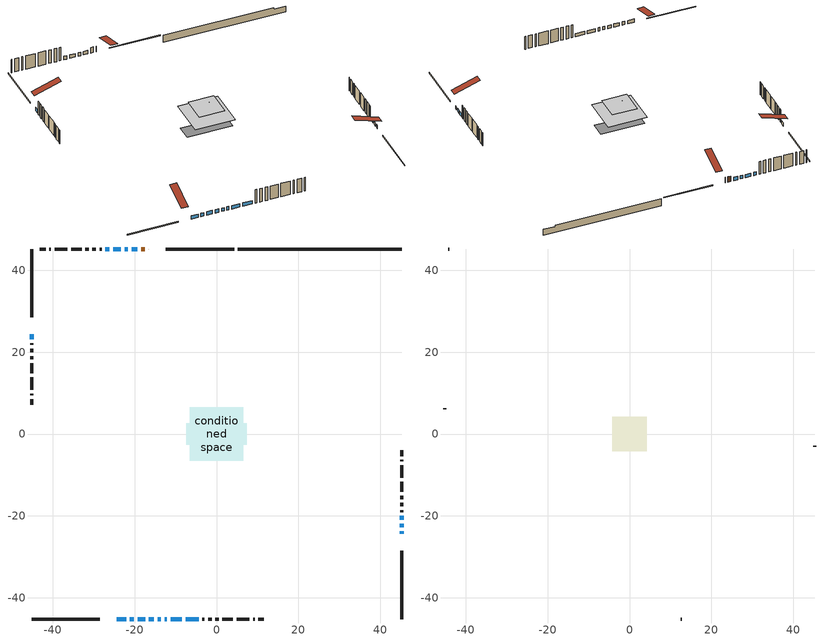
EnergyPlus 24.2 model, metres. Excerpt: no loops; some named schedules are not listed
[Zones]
conditioned space
 floor outside (Floor1 construction): -1.38,-1.38 -1.38,1.38 1.38,1.38 1.38,-1.38 z0.91
 floor adiabatic (AdiabaticFloorConstruction): -6.54,-6.54 -6.54,6.54 6.54,6.54 6.54,-6.54 z3.35
 floor foundation (Slab1 construction): -7.42,-2.57 -7.42,2.57 7.42,2.57 7.42,-2.57 z-1.78
 wall outside (RimJoist1 construction): 4.28,45.18 -12.36,45.18 / -45.18,-45.18 -28.54,-45.18 / -45.18,45.18 -45.18,28.54 / 45.18,-45.18 45.18,-28.54 z0.91:1.21
 wall outside (AdiabaticWallConstruction 1): -16.53,45.18 -16.54,45.18 / -17.47,45.18 -18.42,45.18 z0.91:2.94
 wall outside (AdiabaticWallConstruction): -19.35,45.18 -20.72,45.18 / -24.37,-45.18 -22.08,-45.18 / -21.16,-45.18 -20.2,-45.18 / -19.27,-45.18 -17.44,-45.18 / -21.65,45.18 -22.41,45.18 / -45.18,24.37 -45.18,23.15 / -16.52,-45.18 -15.29,-45.18 / 45.18,-24.37 45.18,-23.76 / -23.34,45.18 -25.25,45.18 / 45.18,-22.83 45.18,-21.88 / -26.18,45.18 -27.13,45.18 / -14.37,-45.18 -13.6,-45.18 / -12.68,-45.18 -12.1,-45.18 / -11.18,-45.18 -8.43,-45.18 / 45.18,-20.95 45.18,-20 / -7.5,-45.18 -4.38,-45.18 z0.91:2.13
 wall outside (Wall1 construction): -28.06,45.18 -28.53,45.18 / -3.45,-45.18 -2.98,-45.18 / -45.18,22.22 -45.18,21.75 / 45.18,-19.07 45.18,-18.6 z0.91:5.79
 wall outside (Wall2 construction): -29.46,45.18 -30.31,45.18 / -2.05,-45.18 -1.2,-45.18 / -45.18,20.82 -45.18,19.97 / 45.18,-17.67 45.18,-16.81 z0.91:5.79
 wall outside (Wall3 construction): -31.24,45.18 -32.04,45.18 / -0.27,-45.18 0.53,-45.18 / -45.18,19.04 -45.18,18.24 / 45.18,-15.88 45.18,-15.09 z0.91:5.79
 wall outside (Wall4 construction): -32.97,45.18 -35.47,45.18 / 1.46,-45.18 3.96,-45.18 / -45.18,17.31 -45.18,14.8 / 45.18,-14.16 45.18,-11.65 z0.91:5.79
 wall outside (Wall5 construction): -36.4,45.18 -39.52,45.18 / 4.89,-45.18 8.01,-45.18 / -45.18,13.88 -45.18,10.76 / 45.18,-10.72 45.18,-7.6 z0.91:5.79
 wall outside (Wall6 construction): -40.45,45.18 -40.82,45.18 / 8.94,-45.18 9.31,-45.18 / -45.18,9.83 -45.18,9.46 / 45.18,-6.67 45.18,-6.31 z0.91:5.79
 wall outside (Wall7 construction): -41.75,45.18 -43.11,45.18 / 10.24,-45.18 11.6,-45.18 / -45.18,8.53 -45.18,7.17 / 45.18,-5.38 45.18,-4.02 z0.91:5.79
 wall foundation (FoundationWall1 construction): 5.21,45.18,-1.78 5.21,45.18,0.91 41.18,45.18,0.91 41.18,45.18,0.35 45.18,45.18,0.35 45.18,45.18,-1.78
 window (WindowConstruction 13): -19.35,45.18 -20.72,45.18 z0.91:2.13
 window (WindowConstruction 8): -24.37,-45.18 -22.08,-45.18 z0.91:2.13
 window (WindowConstruction 9): -21.15,-45.18 -20.2,-45.18 z0.91:2.13
 window (WindowConstruction 10): -19.27,-45.18 -17.44,-45.18 z0.91:2.13
 window (WindowConstruction 11): -21.65,45.18 -22.41,45.18 z0.91:2.13
 window (WindowConstruction 12): -45.18,24.37 -45.18,23.15 z0.91:2.13
 window (WindowConstruction 14): -16.51,-45.18 -15.3,-45.18 z0.91:2.13
 window (WindowConstruction 15): 45.18,-24.37 45.18,-23.76 z0.91:2.13
 window (WindowConstruction): -23.34,45.18 -25.25,45.18 z0.91:2.13
 window (WindowConstruction 1): 45.18,-22.83 45.18,-21.88 z0.91:2.13
 window (WindowConstruction 2): -26.18,45.18 -27.13,45.18 z0.91:2.13
 window (WindowConstruction 3): -14.37,-45.18 -13.6,-45.18 z0.91:2.13
 window (WindowConstruction 4): -12.68,-45.18 -12.1,-45.18 z0.91:2.13
 window (WindowConstruction 5): -11.17,-45.18 -8.43,-45.18 z0.91:2.13
 window (WindowConstruction 6): 45.18,-20.95 45.18,-20 z0.91:2.13
 window (WindowConstruction 7): -7.5,-45.18 -4.38,-45.18 z0.91:2.13
 door (Door): -16.53,45.18 -16.54,45.18 z0.91:2.94
 door (Door 1): -17.47,45.18 -18.42,45.18 z0.91:2.94
 ceiling adiabatic (AdiabaticFloorConstruction): 6.54,-6.54 6.54,6.54 -6.54,6.54 -6.54,-6.54 z3.35
attic - vented
 floor to conditioned space (Floor3 construction Reversed): -4.21,-4.21 -4.21,4.21 4.21,4.21 4.21,-4.21 z5.79
 floor to conditioned space (Floor4 construction Reversed): -1.6,-1.6 -1.6,1.6 1.6,1.6 1.6,-1.6 z5.79
 wall outside (Wall8 construction): -44.04,45.18 -44.25,45.18 / 12.53,-45.18 12.74,-45.18 / -45.18,6.24 -45.18,6.03 / 45.18,-3.09 45.18,-2.87 z0.91:5.79
 roof outside (Roof1 construction): -15.61,45.18,5.79 -15.61,36.4,8.71 -13.29,36.4,8.71 -13.29,45.18,5.79; -25.3,-45.18,5.79 -25.3,-36.4,8.71 -27.61,-36.4,8.71 -27.61,-45.18,5.79; -45.18,25.3,5.79 -36.4,25.3,8.71 -36.4,27.61,8.71 -45.18,27.61,5.79; 45.18,-25.3,5.79 36.4,-25.3,8.71 36.4,-27.61,8.71 45.18,-27.61,5.79
[Building]
Building 1: Terrain=Suburbs
[Site:Location]
Montreal Mirabel Intl AP_QC: Latitude {deg}=45.68; Longitude {deg}=-74.03; Time Zone {hr}=-5; Elevation {m}=82; Keep Site Location Information=Yes
[Site:GroundTemperature:Shallow]
0.642858, -1.75623, -1.94836, -0.80987, 3.76054, 8.30966, 12.2535, 14.7518, 14.9641, 12.9321, 9.08883, 4.67926
[Site:WaterMainsTemperature]
Calculation Method=Schedule; Temperature Schedule=mains temperature schedule
[Material] Roughness=Rough; Thermal Absorptance=0.9
Name | Thickness {m} | Conductivity {W/m-K} | Density {kg/m3} | Specific Heat {J/kg-K} | Solar Absorptance | Visible Absorptance
asphalt or fiberglass shingles | 0.00635 | 0.162714 | 1121.4 | 1465.45 | 0.84 | 0.84
ceiling loosefill ins | 0.254 | 0.0480833 | 16.02 | 1046.75 | 0.7 | 0.7
ceiling stud and cavity | 0.1397 | 0.159632 | 65.682 | 1177.47 | 0.7 | 0.7
ceiling stud and cavity 1 | 0.1397 | 0.289549 | 65.682 | 1177.47 | 0.7 | 0.7
concrete 4.0 in. | 0.1016 | 1.803125 | 2242.8 | 837.4 | 0.7 | 0.7
concrete 8.0 in. | 0.2032 | 1.803125 | 2242.8 | 837.4 | 0.7 | 0.7
door material | 0.04445 | 0.053851 | 512.64 | 1214.23 | 0.7 | 0.7
exterior vertical ins | 0.0507304 | 0.029427 | 32.04 | 1214.23 | 0.7 | 0.7
floor covering | 0.0127 | 9.015625 | 54.468 | 1339.84 | 0.6 | 0.6
floor covering 1 | 0.0127 | 0.0433444 | 54.468 | 1339.84 | 0.6 | 0.6
floor rigid ins; wall rigid ins 1 | 0.512978 | 0.029427 | 32.04 | 1214.23 | 0.7 | 0.7
floor stud and cavity | 0.0889 | 0.204817 | 50.32683 | 1063.81 | 0.7 | 0.7
floor stud and cavity 1 | 0.1397 | 1.75129 | 37.0049 | 1207.88 | 0.7 | 0.7
furniture material conditioned space 1 | 0.1524 | 0.115458 | 640.8 | 1214.23 | 0.6 | 0.6
gypsum board | 0.0127 | 0.160291 | 801 | 837.4 | 0.6 | 0.6
gypsum board 1 | 0.0127 | 0.160291 | 801 | 837.4 | 0.7 | 0.7
osb sheathing 0.5 in. | 0.0127 | 0.115458 | 512.64 | 1214.23 | 0.7 | 0.7
osb sheathing 0.75 in. | 0.01905 | 0.115458 | 512.64 | 1214.23 | 0.7 | 0.7
osb sheathing 2.0 in. | 0.0508 | 0.115458 | 512.64 | 1214.23 | 0.7 | 0.7
rim joist rigid ins; wall rigid ins | 0.051816 | 0.029427 | 32.04 | 1214.23 | 0.7 | 0.7
rim joist stud and cavity | 0.0508 | 0.048117 | 125.044 | 1163.47 | 0.6 | 0.6
wall stud and cavity | 0.1397 | 0.137981 | 139.0536 | 1170.24 | 0.7 | 0.7
wall stud and cavity 1 | 0.1397 | 0.12838 | 139.0536 | 1170.24 | 0.7 | 0.7
wall stud and cavity 2 | 0.1397 | 0.130922 | 139.0536 | 1170.24 | 0.7 | 0.7
wall stud and cavity 3 | 0.1397 | 0.165635 | 139.0536 | 1170.24 | 0.7 | 0.7
wall stud and cavity 4 | 0.1397 | 0.166679 | 139.0536 | 1170.24 | 0.7 | 0.7
wall stud and cavity 5 | 0.1397 | 0.229306 | 139.0536 | 1170.24 | 0.7 | 0.7
wall stud and cavity 6 | 0.1397 | 0.175919 | 139.0536 | 1170.24 | 0.7 | 0.7
wall stud and cavity 7 | 0.0889 | 6.1454 | 50.32683 | 1063.81 | 0.6 | 0.6
wall stud and cavity 8 | 0.0889 | 0.380278 | 52.3479 | 1209.89 | 0.7 | 0.7
wall stud and cavity 9 | 0.0889 | 0.391764 | 83.0341 | 1211.67 | 0.7 | 0.7
wood siding | 0.0254 | 0.102417 | 544.68 | 1172.36 | 0 | 0
wood siding 1 | 0.00254 | 0.102417 | 544.68 | 1172.36 | 0 | 0
wood siding 2; wood siding 3; wood siding 4 | 0.0254 | 0.102417 | 544.68 | 1172.36 | 0.7 | 0.7
[WindowMaterial:SimpleGlazingSystem]
Name | U-Factor {W/m2-K} | Solar Heat Gain Coefficient
WindowMaterial | 2.790737 | 0.63
WindowMaterial 1 | 2.78052 | 0.57
WindowMaterial 10 | 5.03752 | 0.63
WindowMaterial 2 | 2.77825 | 0.56
WindowMaterial 3 | 2.773703 | 0.53
WindowMaterial 4 | 2.79414 | 0.65
WindowMaterial 5 | 2.82821 | 0.59
WindowMaterial 6 | 2.79244 | 0.64
WindowMaterial 7 | 2.79017 | 0.63
WindowMaterial 8 | 2.78619 | 0.6
WindowMaterial 9 | 2.77995 | 0.67
[Construction]
AdiabaticFloorConstruction: floor stud and cavity 1, floor rigid ins, osb sheathing 0.75 in., floor covering 1
AdiabaticWallConstruction: wood siding 3, wall rigid ins 1, wall stud and cavity 8, gypsum board
AdiabaticWallConstruction 1: wood siding 4, wall rigid ins 1, wall stud and cavity 8, gypsum board
Door; Door 1: door material
Floor1 construction: floor stud and cavity, floor covering
Floor3 construction Reversed: gypsum board, ceiling stud and cavity, ceiling loosefill ins
Floor4 construction Reversed: gypsum board, ceiling stud and cavity 1, ceiling loosefill ins
FoundationWall1 construction: concrete 8.0 in., gypsum board 1
furniture construction conditioned space 1: furniture material conditioned space 1
PartitionWallConstruction: gypsum board, wall stud and cavity 9, gypsum board
RimJoist1 construction: wood siding 2, rim joist rigid ins, osb sheathing 2.0 in., rim joist stud and cavity
Roof1 construction: asphalt or fiberglass shingles
Slab1 construction: concrete 4.0 in.
Wall1 construction: wood siding, wall rigid ins, osb sheathing 0.5 in., wall stud and cavity, gypsum board
Wall2 construction: wood siding, wall rigid ins, osb sheathing 0.5 in., wall stud and cavity 1, gypsum board
Wall3 construction: wood siding, wall rigid ins, osb sheathing 0.5 in., wall stud and cavity 2, gypsum board
Wall4 construction: wood siding, wall rigid ins, osb sheathing 0.5 in., wall stud and cavity 3, gypsum board
Wall5 construction: wood siding, wall rigid ins, osb sheathing 0.5 in., wall stud and cavity 4, gypsum board
Wall6 construction: wood siding, wall rigid ins, osb sheathing 0.5 in., wall stud and cavity 5, gypsum board
Wall7 construction: wood siding, wall rigid ins, osb sheathing 0.5 in., wall stud and cavity 6, gypsum board
Wall8 construction: wood siding 1, wall stud and cavity 7
WindowConstruction: WindowMaterial
WindowConstruction 1; WindowConstruction 2; WindowConstruction 6; WindowConstruction 9: WindowMaterial 1
WindowConstruction 10: WindowMaterial 7
WindowConstruction 11; WindowConstruction 3: WindowMaterial 2
WindowConstruction 12: WindowMaterial 8
WindowConstruction 13: WindowMaterial 9
WindowConstruction 14; WindowConstruction 15: WindowMaterial 10
WindowConstruction 4: WindowMaterial 3
WindowConstruction 5: WindowMaterial 4
WindowConstruction 7: WindowMaterial 5
WindowConstruction 8: WindowMaterial 6
[Zone] Multiplier=1; Part of Total Floor Area=Yes
Name | Volume {m3}
attic - vented | 38.5712
conditioned space | 618.4
[Space]
Name | Zone | Volume {m3}
attic - vented 1 | attic - vented | 38.5712
conditioned space 1 | conditioned space | 618.4
[ZoneInfiltration:EffectiveLeakageArea]
infil attic - vented 1: Zone or Space=attic - vented 1; Schedule=Always On Discrete; Effective Air Leakage Area {cm2}=3748.15; Stack Coefficient=0.000542579; Wind Coefficient=1.57381e-05
[ZoneMixing]
whole house fan mix: Zone or Space=attic - vented; Schedule=Always On Continuous; Design Flow Rate Calculation Method=Flow/Zone; Design Flow Rate {m3/s}=0; Source Zone or Space=conditioned space
[SurfaceProperty:ExposedFoundationPerimeter]
Slab1: Exposed Perimeter Calculation Method=TotalExposedPerimeter; Total Exposed Perimeter {m}=39.975
[InternalMass] Zone or ZoneList=conditioned space; Space or SpaceList=conditioned space 1
Name | Construction | Surface Area {m2}
furniture mass conditioned space 1 | furniture construction conditioned space 1 | 102.016
partition wall mass | PartitionWallConstruction | 255.04
[Lights]
interior lighting: Zone or ZoneList or Space or SpaceList=conditioned space 1; Schedule=interior lighting schedule; Design Level Calculation Method=LightingLevel; Lighting Level {W}=343.2; Return Air Fraction=0; Fraction Radiant=0.6; Fraction Visible=0.2; Fraction Replaceable=1
[People]
occupants: Zone or ZoneList or Space or SpaceList=conditioned space 1; Number of People Schedule=occupants schedule; Number of People Calculation Method=People; Number of People=3; Fraction Radiant=0.314171; Sensible Heat Fraction=0.56303; Activity Level Schedule=occupants activity schedule; Carbon Dioxide Generation Rate {m3/s-W}=0; Enable ASHRAE 55 Comfort Warnings=No; Mean Radiant Temperature Calculation Type=EnclosureAveraged
[ElectricEquipment] Zone or ZoneList or Space or SpaceList=conditioned space 1; Design Level Calculation Method=EquipmentLevel
Name | Schedule | Design Level {W} | Fraction Latent | Fraction Radiant | Fraction Lost
clothes dryer | clothes dryer schedule | 140.772 | 0.015 | 0.081 | 0.85
clothes washer | clothes washer schedule | 32.1985 | 0.03 | 0.162 | 0.7
cooking range | cooking range schedule | 215.147 | 0.08 | 0.432 | 0.2
dishwasher | dishwasher schedule | 66.8632 | 0.3 | 0.18 | 0.4
fridge | fridge schedule | 72.9452 | 0 | 0.6 | 0
mech vent house fan | mech vent house fan schedule | 0 | 0 | 0 | 1
mech vent house fan cfis | mech vent house fan cfis schedule | 0 | 0 | 0 | 0
misc plug loads | misc plug loads schedule | 494.7 | 0.045 | 0.513 | 0.1
whole house fan | Always On Discrete | 0 | 0 | 0 | 1
[OtherEquipment] Zone or ZoneList or Space or SpaceList=conditioned space 1; Design Level Calculation Method=EquipmentLevel
Name | Fuel Type | Schedule | Design Level {W} | Fraction Latent | Fraction Radiant | Fraction Lost
clothes dryer 1 | Electricity | clothes dryer schedule | 0 | 0.015 | 0.081 | 0.85
cooking range 1 | Electricity | cooking range schedule | 0 | 0.08 | 0.432 | 0.2
general water use latent | None | general water use schedule | 62.594 | 1 | 0 | 0
general water use sensible | None | general water use schedule | -61.6891 | 0 | 0.6 | 0
mech vent house fan latent load | None | Always On Discrete | 0 | 1 | 0 | 0
mech vent house fan sensible load | None | Always On Discrete | 0 | 0 | 0 | 0
water heater energy adjustment1 | Electricity | Always On Discrete | 0.01 | 0 | 0 | 1
[ZoneInfiltration:DesignFlowRate] Zone or ZoneList or Space or SpaceList=conditioned space 1; Schedule=Always On Discrete; Design Flow Rate Calculation Method=Flow/Zone; Design Flow Rate {m3/s}=0
infil flow; natural vent flow; whole house fan flow
[Foundation:Kiva]
Foundation Kiva 1: Initial Indoor Air Temperature {C}=21; Wall Height Above Grade {m}=0.910011; Wall Depth Below Slab {m}=0.2032; Custom Block Material Name 1=exterior vertical ins; Custom Block Depth 1 {m}=2.69001; Custom Block X Position 1 {m}=0.2159; Custom Block Z Position 1 {m}=0
[Foundation:Kiva:Settings]
Soil Conductivity {W/m-K}=0.849921; Soil Density {kg/m3}=1842.3; Soil Specific Heat {J/kg-K}=418.7; Ground Solar Absorptivity=0.9; Ground Thermal Absorptivity=0.9; Ground Surface Roughness {m}=0.03; Far-Field Width {m}=40; Deep-Ground Boundary Condition=ZeroFlux; Deep-Ground Depth {m}=40; Minimum Cell Dimension {m}=0.2; Maximum Cell Growth Coefficient=3; Simulation Timestep=Timestep
[Exterior:Lights]
exterior lighting: Schedule=exterior lighting schedule; Design Level {W}=75.6
[Schedule:Constant]
Name | Hourly Value
Always On Continuous; mech vent house fan schedule; mech vent house fan cfis schedule; Always On Discrete | 1
occupants activity schedule | 117.228
fridge schedule | 0
[Schedule:Week:Daily]
interior lighting schedule Week Rule - Jan1-Jan27: interior lighting schedule day, interior lighting schedule day, interior lighting schedule day, interior lighting schedule day, interior lighting schedule day, interior lighting schedule day, interior lighting schedule day, interior lighting schedule default day, interior lighting schedule default day, interior lighting schedule default day, interior lighting schedule default day, interior lighting schedule default day
interior lighting schedule Week Rule - Jan28-Feb3: interior lighting schedule day, interior lighting schedule day, interior lighting schedule day, interior lighting schedule day, interior lighting schedule day 1, interior lighting schedule day 1, interior lighting schedule day 1, interior lighting schedule default day, interior lighting schedule default day, interior lighting schedule default day, interior lighting schedule default day, interior lighting schedule default day
interior lighting schedule Week Rule - Feb4-Feb24: interior lighting schedule day 1, interior lighting schedule day 1, interior lighting schedule day 1, interior lighting schedule day 1, interior lighting schedule day 1, interior lighting schedule day 1, interior lighting schedule day 1, interior lighting schedule default day, interior lighting schedule default day, interior lighting schedule default day, interior lighting schedule default day, interior lighting schedule default day
interior lighting schedule Week Rule - Feb25-Mar3: interior lighting schedule day 1, interior lighting schedule day 1, interior lighting schedule day 1, interior lighting schedule day 1, interior lighting schedule day 2, interior lighting schedule day 2, interior lighting schedule day 2, interior lighting schedule default day, interior lighting schedule default day, interior lighting schedule default day, interior lighting schedule default day, interior lighting schedule default day
interior lighting schedule Week Rule - Mar4-Mar31: interior lighting schedule day 2, interior lighting schedule day 2, interior lighting schedule day 2, interior lighting schedule day 2, interior lighting schedule day 2, interior lighting schedule day 2, interior lighting schedule day 2, interior lighting schedule default day, interior lighting schedule default day, interior lighting schedule default day, interior lighting schedule default day, interior lighting schedule default day
interior lighting schedule Week Rule - Apr1-Apr28: interior lighting schedule day 3, interior lighting schedule day 3, interior lighting schedule day 3, interior lighting schedule day 3, interior lighting schedule day 3, interior lighting schedule day 3, interior lighting schedule day 3, interior lighting schedule default day, interior lighting schedule default day, interior lighting schedule default day, interior lighting schedule default day, interior lighting schedule default day
interior lighting schedule Week Rule - Apr29-May5: interior lighting schedule day 3, interior lighting schedule day 3, interior lighting schedule day 4, interior lighting schedule day 4, interior lighting schedule day 4, interior lighting schedule day 4, interior lighting schedule day 4, interior lighting schedule default day, interior lighting schedule default day, interior lighting schedule default day, interior lighting schedule default day, interior lighting schedule default day
interior lighting schedule Week Rule - May6-May26: interior lighting schedule day 4, interior lighting schedule day 4, interior lighting schedule day 4, interior lighting schedule day 4, interior lighting schedule day 4, interior lighting schedule day 4, interior lighting schedule day 4, interior lighting schedule default day, interior lighting schedule default day, interior lighting schedule default day, interior lighting schedule default day, interior lighting schedule default day
interior lighting schedule Week Rule - May27-Jun2: interior lighting schedule day 4, interior lighting schedule day 4, interior lighting schedule day 4, interior lighting schedule day 4, interior lighting schedule day 4, interior lighting schedule day 5, interior lighting schedule day 5, interior lighting schedule default day, interior lighting schedule default day, interior lighting schedule default day, interior lighting schedule default day, interior lighting schedule default day
interior lighting schedule Week Rule - Jun3-Jun30: interior lighting schedule day 5, interior lighting schedule day 5, interior lighting schedule day 5, interior lighting schedule day 5, interior lighting schedule day 5, interior lighting schedule day 5, interior lighting schedule day 5, interior lighting schedule default day, interior lighting schedule default day, interior lighting schedule default day, interior lighting schedule default day, interior lighting schedule default day
interior lighting schedule Week Rule - Jul1-Jul28: interior lighting schedule day 6, interior lighting schedule day 6, interior lighting schedule day 6, interior lighting schedule day 6, interior lighting schedule day 6, interior lighting schedule day 6, interior lighting schedule day 6, interior lighting schedule default day, interior lighting schedule default day, interior lighting schedule default day, interior lighting schedule default day, interior lighting schedule default day
interior lighting schedule Week Rule - Jul29-Aug4: interior lighting schedule day 6, interior lighting schedule day 6, interior lighting schedule day 6, interior lighting schedule day 7, interior lighting schedule day 7, interior lighting schedule day 7, interior lighting schedule day 7, interior lighting schedule default day, interior lighting schedule default day, interior lighting schedule default day, interior lighting schedule default day, interior lighting schedule default day
interior lighting schedule Week Rule - Aug5-Aug25: interior lighting schedule day 7, interior lighting schedule day 7, interior lighting schedule day 7, interior lighting schedule day 7, interior lighting schedule day 7, interior lighting schedule day 7, interior lighting schedule day 7, interior lighting schedule default day, interior lighting schedule default day, interior lighting schedule default day, interior lighting schedule default day, interior lighting schedule default day
interior lighting schedule Week Rule - Aug26-Sep1: interior lighting schedule day 7, interior lighting schedule day 7, interior lighting schedule day 7, interior lighting schedule day 7, interior lighting schedule day 7, interior lighting schedule day 7, interior lighting schedule day 8, interior lighting schedule default day, interior lighting schedule default day, interior lighting schedule default day, interior lighting schedule default day, interior lighting schedule default day
interior lighting schedule Week Rule - Sep2-Sep29: interior lighting schedule day 8, interior lighting schedule day 8, interior lighting schedule day 8, interior lighting schedule day 8, interior lighting schedule day 8, interior lighting schedule day 8, interior lighting schedule day 8, interior lighting schedule default day, interior lighting schedule default day, interior lighting schedule default day, interior lighting schedule default day, interior lighting schedule default day
interior lighting schedule Week Rule - Sep30-Oct6: interior lighting schedule day 8, interior lighting schedule day 9, interior lighting schedule day 9, interior lighting schedule day 9, interior lighting schedule day 9, interior lighting schedule day 9, interior lighting schedule day 9, interior lighting schedule default day, interior lighting schedule default day, interior lighting schedule default day, interior lighting schedule default day, interior lighting schedule default day
interior lighting schedule Week Rule - Oct7-Oct27: interior lighting schedule day 9, interior lighting schedule day 9, interior lighting schedule day 9, interior lighting schedule day 9, interior lighting schedule day 9, interior lighting schedule day 9, interior lighting schedule day 9, interior lighting schedule default day, interior lighting schedule default day, interior lighting schedule default day, interior lighting schedule default day, interior lighting schedule default day
interior lighting schedule Week Rule - Oct28-Nov3: interior lighting schedule day 9, interior lighting schedule day 9, interior lighting schedule day 9, interior lighting schedule day 9, interior lighting schedule day 10, interior lighting schedule day 10, interior lighting schedule day 10, interior lighting schedule default day, interior lighting schedule default day, interior lighting schedule default day, interior lighting schedule default day, interior lighting schedule default day
interior lighting schedule Week Rule - Nov4-Nov24: interior lighting schedule day 10, interior lighting schedule day 10, interior lighting schedule day 10, interior lighting schedule day 10, interior lighting schedule day 10, interior lighting schedule day 10, interior lighting schedule day 10, interior lighting schedule default day, interior lighting schedule default day, interior lighting schedule default day, interior lighting schedule default day, interior lighting schedule default day
interior lighting schedule Week Rule - Nov25-Dec1: interior lighting schedule day 10, interior lighting schedule day 10, interior lighting schedule day 10, interior lighting schedule day 10, interior lighting schedule day 10, interior lighting schedule day 10, interior lighting schedule day 11, interior lighting schedule default day, interior lighting schedule default day, interior lighting schedule default day, interior lighting schedule default day, interior lighting schedule default day
interior lighting schedule Week Rule - Dec2-Dec31: interior lighting schedule day 11, interior lighting schedule day 11, interior lighting schedule day 11, interior lighting schedule day 11, interior lighting schedule day 11, interior lighting schedule day 11, interior lighting schedule day 11, interior lighting schedule default day, interior lighting schedule default day, interior lighting schedule default day, interior lighting schedule default day, interior lighting schedule default day
occupants schedule Week Rule - Jan1-Dec31: occupants schedule day, occupants schedule day, occupants schedule day, occupants schedule day, occupants schedule day, occupants schedule day, occupants schedule day, occupants schedule default day, occupants schedule default day, occupants schedule default day, occupants schedule default day, occupants schedule default day
clothes dryer schedule Week Rule - Jan1-Dec31: clothes dryer schedule day, clothes dryer schedule day, clothes dryer schedule day, clothes dryer schedule day, clothes dryer schedule day, clothes dryer schedule day, clothes dryer schedule day, clothes dryer schedule default day, clothes dryer schedule default day, clothes dryer schedule default day, clothes dryer schedule default day, clothes dryer schedule default day
clothes washer schedule Week Rule - Jan1-Dec31: clothes washer schedule day, clothes washer schedule day, clothes washer schedule day, clothes washer schedule day, clothes washer schedule day, clothes washer schedule day, clothes washer schedule day, clothes washer schedule default day, clothes washer schedule default day, clothes washer schedule default day, clothes washer schedule default day, clothes washer schedule default day
cooking range schedule Week Rule - Jan1-Dec31: cooking range schedule day, cooking range schedule day, cooking range schedule day, cooking range schedule day, cooking range schedule day, cooking range schedule day, cooking range schedule day, cooking range schedule default day, cooking range schedule default day, cooking range schedule default day, cooking range schedule default day, cooking range schedule default day
dishwasher schedule Week Rule - Jan1-Dec31: dishwasher schedule day, dishwasher schedule day, dishwasher schedule day, dishwasher schedule day, dishwasher schedule day, dishwasher schedule day, dishwasher schedule day, dishwasher schedule default day, dishwasher schedule default day, dishwasher schedule default day, dishwasher schedule default day, dishwasher schedule default day
misc plug loads schedule Week Rule - Jan1-Dec31: misc plug loads schedule day, misc plug loads schedule day, misc plug loads schedule day, misc plug loads schedule day, misc plug loads schedule day, misc plug loads schedule day, misc plug loads schedule day, misc plug loads schedule default day, misc plug loads schedule default day, misc plug loads schedule default day, misc plug loads schedule default day, misc plug loads schedule default day
general water use schedule Week Rule - Jan1-Dec31: general water use schedule day, general water use schedule day, general water use schedule day, general water use schedule day, general water use schedule day, general water use schedule day, general water use schedule day, general water use schedule default day, general water use schedule default day, general water use schedule default day, general water use schedule default day, general water use schedule default day
exterior lighting schedule Week Rule - Jan1-Jan27: exterior lighting schedule day, exterior lighting schedule day, exterior lighting schedule day, exterior lighting schedule day, exterior lighting schedule day, exterior lighting schedule day, exterior lighting schedule day, exterior lighting schedule default day, exterior lighting schedule default day, exterior lighting schedule default day, exterior lighting schedule default day, exterior lighting schedule default day
exterior lighting schedule Week Rule - Jan28-Feb3: exterior lighting schedule day, exterior lighting schedule day, exterior lighting schedule day, exterior lighting schedule day, exterior lighting schedule day 1, exterior lighting schedule day 1, exterior lighting schedule day 1, exterior lighting schedule default day, exterior lighting schedule default day, exterior lighting schedule default day, exterior lighting schedule default day, exterior lighting schedule default day
exterior lighting schedule Week Rule - Feb4-Feb24: exterior lighting schedule day 1, exterior lighting schedule day 1, exterior lighting schedule day 1, exterior lighting schedule day 1, exterior lighting schedule day 1, exterior lighting schedule day 1, exterior lighting schedule day 1, exterior lighting schedule default day, exterior lighting schedule default day, exterior lighting schedule default day, exterior lighting schedule default day, exterior lighting schedule default day
exterior lighting schedule Week Rule - Feb25-Mar3: exterior lighting schedule day 1, exterior lighting schedule day 1, exterior lighting schedule day 1, exterior lighting schedule day 1, exterior lighting schedule day 2, exterior lighting schedule day 2, exterior lighting schedule day 2, exterior lighting schedule default day, exterior lighting schedule default day, exterior lighting schedule default day, exterior lighting schedule default day, exterior lighting schedule default day
exterior lighting schedule Week Rule - Mar4-Mar31: exterior lighting schedule day 2, exterior lighting schedule day 2, exterior lighting schedule day 2, exterior lighting schedule day 2, exterior lighting schedule day 2, exterior lighting schedule day 2, exterior lighting schedule day 2, exterior lighting schedule default day, exterior lighting schedule default day, exterior lighting schedule default day, exterior lighting schedule default day, exterior lighting schedule default day
exterior lighting schedule Week Rule - Apr1-Apr28: exterior lighting schedule day 3, exterior lighting schedule day 3, exterior lighting schedule day 3, exterior lighting schedule day 3, exterior lighting schedule day 3, exterior lighting schedule day 3, exterior lighting schedule day 3, exterior lighting schedule default day, exterior lighting schedule default day, exterior lighting schedule default day, exterior lighting schedule default day, exterior lighting schedule default day
exterior lighting schedule Week Rule - Apr29-May5: exterior lighting schedule day 3, exterior lighting schedule day 3, exterior lighting schedule day 4, exterior lighting schedule day 4, exterior lighting schedule day 4, exterior lighting schedule day 4, exterior lighting schedule day 4, exterior lighting schedule default day, exterior lighting schedule default day, exterior lighting schedule default day, exterior lighting schedule default day, exterior lighting schedule default day
exterior lighting schedule Week Rule - May6-May26: exterior lighting schedule day 4, exterior lighting schedule day 4, exterior lighting schedule day 4, exterior lighting schedule day 4, exterior lighting schedule day 4, exterior lighting schedule day 4, exterior lighting schedule day 4, exterior lighting schedule default day, exterior lighting schedule default day, exterior lighting schedule default day, exterior lighting schedule default day, exterior lighting schedule default day
exterior lighting schedule Week Rule - May27-Jun2: exterior lighting schedule day 4, exterior lighting schedule day 4, exterior lighting schedule day 4, exterior lighting schedule day 4, exterior lighting schedule day 4, exterior lighting schedule day 5, exterior lighting schedule day 5, exterior lighting schedule default day, exterior lighting schedule default day, exterior lighting schedule default day, exterior lighting schedule default day, exterior lighting schedule default day
exterior lighting schedule Week Rule - Jun3-Jun30: exterior lighting schedule day 5, exterior lighting schedule day 5, exterior lighting schedule day 5, exterior lighting schedule day 5, exterior lighting schedule day 5, exterior lighting schedule day 5, exterior lighting schedule day 5, exterior lighting schedule default day, exterior lighting schedule default day, exterior lighting schedule default day, exterior lighting schedule default day, exterior lighting schedule default day
exterior lighting schedule Week Rule - Jul1-Jul28: exterior lighting schedule day 6, exterior lighting schedule day 6, exterior lighting schedule day 6, exterior lighting schedule day 6, exterior lighting schedule day 6, exterior lighting schedule day 6, exterior lighting schedule day 6, exterior lighting schedule default day, exterior lighting schedule default day, exterior lighting schedule default day, exterior lighting schedule default day, exterior lighting schedule default day
exterior lighting schedule Week Rule - Jul29-Aug4: exterior lighting schedule day 6, exterior lighting schedule day 6, exterior lighting schedule day 6, exterior lighting schedule day 7, exterior lighting schedule day 7, exterior lighting schedule day 7, exterior lighting schedule day 7, exterior lighting schedule default day, exterior lighting schedule default day, exterior lighting schedule default day, exterior lighting schedule default day, exterior lighting schedule default day
exterior lighting schedule Week Rule - Aug5-Aug25: exterior lighting schedule day 7, exterior lighting schedule day 7, exterior lighting schedule day 7, exterior lighting schedule day 7, exterior lighting schedule day 7, exterior lighting schedule day 7, exterior lighting schedule day 7, exterior lighting schedule default day, exterior lighting schedule default day, exterior lighting schedule default day, exterior lighting schedule default day, exterior lighting schedule default day
exterior lighting schedule Week Rule - Aug26-Sep1: exterior lighting schedule day 7, exterior lighting schedule day 7, exterior lighting schedule day 7, exterior lighting schedule day 7, exterior lighting schedule day 7, exterior lighting schedule day 7, exterior lighting schedule day 8, exterior lighting schedule default day, exterior lighting schedule default day, exterior lighting schedule default day, exterior lighting schedule default day, exterior lighting schedule default day
[Schedule:Year]
interior lighting schedule: interior lighting schedule Week Rule - Jan1-Jan27, 1, 1, 1, 27, interior lighting schedule Week Rule - Jan28-Feb3, 1, 28, 2, 3, interior lighting schedule Week Rule - Feb4-Feb24, 2, 4, 2, 24, interior lighting schedule Week Rule - Feb25-Mar3, 2, 25, 3, 3, interior lighting schedule Week Rule - Mar4-Mar31, 3, 4, 3, 31, interior lighting schedule Week Rule - Apr1-Apr28, 4, 1, 4, 28, interior lighting schedule Week Rule - Apr29-May5, 4, 29, 5, 5, interior lighting schedule Week Rule - May6-May26, 5, 6, 5, 26, interior lighting schedule Week Rule - May27-Jun2, 5, 27, 6, 2, interior lighting schedule Week Rule - Jun3-Jun30, 6, 3, 6, 30, interior lighting schedule Week Rule - Jul1-Jul28, 7, 1, 7, 28, interior lighting schedule Week Rule - Jul29-Aug4, 7, 29, 8, 4, interior lighting schedule Week Rule - Aug5-Aug25, 8, 5, 8, 25, interior lighting schedule Week Rule - Aug26-Sep1, 8, 26, 9, 1, interior lighting schedule Week Rule - Sep2-Sep29, 9, 2, 9, 29, interior lighting schedule Week Rule - Sep30-Oct6, 9, 30, 10, 6, interior lighting schedule Week Rule - Oct7-Oct27, 10, 7, 10, 27, interior lighting schedule Week Rule - Oct28-Nov3, 10, 28, 11, 3, interior lighting schedule Week Rule - Nov4-Nov24, 11, 4, 11, 24, interior lighting schedule Week Rule - Nov25-Dec1, 11, 25, 12, 1, interior lighting schedule Week Rule - Dec2-Dec31, 12, 2, 12, 31
occupants schedule: occupants schedule Week Rule - Jan1-Dec31, 1, 1, 12, 31
clothes dryer schedule: clothes dryer schedule Week Rule - Jan1-Dec31, 1, 1, 12, 31
clothes washer schedule: clothes washer schedule Week Rule - Jan1-Dec31, 1, 1, 12, 31
cooking range schedule: cooking range schedule Week Rule - Jan1-Dec31, 1, 1, 12, 31
dishwasher schedule: dishwasher schedule Week Rule - Jan1-Dec31, 1, 1, 12, 31
misc plug loads schedule: misc plug loads schedule Week Rule - Jan1-Dec31, 1, 1, 12, 31
general water use schedule: general water use schedule Week Rule - Jan1-Dec31, 1, 1, 12, 31
exterior lighting schedule: exterior lighting schedule Week Rule - Jan1-Jan27, 1, 1, 1, 27, exterior lighting schedule Week Rule - Jan28-Feb3, 1, 28, 2, 3, exterior lighting schedule Week Rule - Feb4-Feb24, 2, 4, 2, 24, exterior lighting schedule Week Rule - Feb25-Mar3, 2, 25, 3, 3, exterior lighting schedule Week Rule - Mar4-Mar31, 3, 4, 3, 31, exterior lighting schedule Week Rule - Apr1-Apr28, 4, 1, 4, 28, exterior lighting schedule Week Rule - Apr29-May5, 4, 29, 5, 5, exterior lighting schedule Week Rule - May6-May26, 5, 6, 5, 26, exterior lighting schedule Week Rule - May27-Jun2, 5, 27, 6, 2, exterior lighting schedule Week Rule - Jun3-Jun30, 6, 3, 6, 30, exterior lighting schedule Week Rule - Jul1-Jul28, 7, 1, 7, 28, exterior lighting schedule Week Rule - Jul29-Aug4, 7, 29, 8, 4, exterior lighting schedule Week Rule - Aug5-Aug25, 8, 5, 8, 25, exterior lighting schedule Week Rule - Aug26-Sep1, 8, 26, 9, 1, exterior lighting schedule Week Rule - Sep2-Sep29, 9, 2, 9, 29, exterior lighting schedule Week Rule - Sep30-Oct6, 9, 30, 10, 6, exterior lighting schedule Week Rule - Oct7-Oct27, 10, 7, 10, 27, exterior lighting schedule Week Rule - Oct28-Nov3, 10, 28, 11, 3, exterior lighting schedule Week Rule - Nov4-Nov24, 11, 4, 11, 24, exterior lighting schedule Week Rule - Nov25-Dec1, 11, 25, 12, 1, exterior lighting schedule Week Rule - Dec2-Dec31, 12, 2, 12, 31
[Schedule:Compact]
mains temperature schedule: Through: 01/01, For: AllDays, Until: 24:00, 5.61444, Through: 01/02, For: AllDays, Until: 24:00, 5.535, Through: 01/03, For: AllDays, Until: 24:00, 5.45667, Through: 01/04, For: AllDays, Until: 24:00, 5.37944, Through: 01/05, For: AllDays, Until: 24:00, 5.30333, Through: 01/06, For: AllDays, Until: 24:00, 5.22889, Through: 01/07, For: AllDays, Until: 24:00, 5.15611, Through: 01/08, For: AllDays, Until: 24:00, 5.08389, Through: 01/09, For: AllDays, Until: 24:00, 5.01333, Through: 01/10, For: AllDays, Until: 24:00, 4.94444, Through: 01/11, For: AllDays, Until: 24:00, 4.87667, Through: 01/12, For: AllDays, Until: 24:00, 4.81056, Through: 01/13, For: AllDays, Until: 24:00, 4.74556, Through: 01/14, For: AllDays, Until: 24:00, 4.68222, Through: 01/15, For: AllDays, Until: 24:00, 4.62056, Through: 01/16, For: AllDays, Until: 24:00, 4.56, Through: 01/17, For: AllDays, Until: 24:00, 4.50111, Through: 01/18, For: AllDays, Until: 24:00, 4.44389, Through: 01/19, For: AllDays, Until: 24:00, 4.38778, Through: 01/20, For: AllDays, Until: 24:00, 4.33389, Through: 01/21, For: AllDays, Until: 24:00, 4.28111, Through: 01/22, For: AllDays, Until: 24:00, 4.23, Through: 01/23, For: AllDays, Until: 24:00, 4.18056, Through: 01/24, For: AllDays, Until: 24:00, 4.13278, Through: 01/25, For: AllDays, Until: 24:00, 4.08667, Through: 01/26, For: AllDays, Until: 24:00, 4.04222, Through: 01/27, For: AllDays, Until: 24:00, 3.99944, Through: 01/28, For: AllDays, Until: 24:00, 3.95833, Through: 01/29, For: AllDays, Until: 24:00, 3.91889, Through: 01/30, For: AllDays, Until: 24:00, 3.88111, Through: 01/31, For: AllDays, Until: 24:00, 3.845, Through: 02/01, For: AllDays, Until: 24:00, 3.81056, Through: 02/02, For: AllDays, Until: 24:00, 3.77778, Through: 02/03, For: AllDays, Until: 24:00, 3.74722, Through: 02/04, For: AllDays, Until: 24:00, 3.71833, Through: 02/05, For: AllDays, Until: 24:00, 3.69056, Through: 02/06, For: AllDays, Until: 24:00, 3.66556, Through: 02/07, For: AllDays, Until: 24:00, 3.64167, Through: 02/08, For: AllDays, Until: 24:00, 3.61944, Through: 02/09, For: AllDays, Until: 24:00, 3.59944, Through: 02/10, For: AllDays, Until: 24:00, 3.58111, Through: 02/11, For: AllDays, Until: 24:00, 3.56444, Through: 02/12, For: AllDays, Until: 24:00, 3.55, Through: 02/13, For: AllDays, Until: 24:00, 3.53667, Through: 02/14, For: AllDays, Until: 24:00, 3.52556, Through: 02/15, For: AllDays, Until: 24:00, 3.51667, Through: 02/16, For: AllDays, Until: 24:00, 3.50889, Through: 02/17, For: AllDays, Until: 24:00, 3.50333, Through: 02/18, For: AllDays, Until: 24:00, 3.49944, Through: 02/19, For: AllDays, Until: 24:00, 3.49778, Through: 02/20, For: AllDays, Until: 24:00, 3.49778, Through: 02/21, For: AllDays, Until: 24:00, 3.49944, Through: 02/22, For: AllDays, Until: 24:00, 3.50278, Through: 02/23, For: AllDays, Until: 24:00, 3.50833, Through: 02/24, For: AllDays, Until: 24:00, 3.515, Through: 02/25, For: AllDays, Until: 24:00, 3.52444, Through: 02/26, For: AllDays, Until: 24:00, 3.535, Through: 02/27, For: AllDays, Until: 24:00, 3.54778, Through: 02/28, For: AllDays, Until: 24:00, 3.56222, Through: 03/01, For: AllDays, Until: 24:00, 3.57833, Through: 03/02, For: AllDays, Until: 24:00, 3.59667, Through: 03/03, For: AllDays, Until: 24:00, 3.61667, Through: 03/04, For: AllDays, Until: 24:00, 3.63833, Through: 03/05, For: AllDays, Until: 24:00, 3.66167, Through: 03/06, For: AllDays, Until: 24:00, 3.68667, Through: 03/07, For: AllDays, Until: 24:00, 3.71389, Through: 03/08, For: AllDays, Until: 24:00, 3.74278, Through: 03/09, For: AllDays, Until: 24:00, 3.77333, Through: 03/10, For: AllDays, Until: 24:00, 3.80556, Through: 03/11, For: AllDays, Until: 24:00, 3.83944, Through: 03/12, For: AllDays, Until: 24:00, 3.87556, Through: 03/13, For: AllDays, Until: 24:00, 3.91278, Through: 03/14, For: AllDays, Until: 24:00, 3.95222, Through: 03/15, For: AllDays, Until: 24:00, 3.99278, Through: 03/16, For: AllDays, Until: 24:00, 4.03556, Through: 03/17, For: AllDays, Until: 24:00, 4.08, Through: 03/18, For: AllDays, Until: 24:00, 4.12556, Through: 03/19, For: AllDays, Until: 24:00, 4.17333, Through: 03/20, For: AllDays, Until: 24:00, 4.22278, Through: 03/21, For: AllDays, Until: 24:00, 4.27333, Through: 03/22, For: AllDays, Until: 24:00, 4.32556, Through: 03/23, For: AllDays, Until: 24:00, 4.38, Through: 03/24, For: AllDays, Until: 24:00, 4.43556, Through: 03/25, For: AllDays, Until: 24:00, 4.49222, Through: 03/26, For: AllDays, Until: 24:00, 4.55111, Through: 03/27, For: AllDays, Until: 24:00, 4.61111, Through: 03/28, For: AllDays, Until: 24:00, 4.67278, Through: 03/29, For: AllDays, Until: 24:00, 4.73611, Through: 03/30, For: AllDays, Until: 24:00, 4.80056, Through: 03/31, For: AllDays, Until: 24:00, 4.86667, Through: 04/01, For: AllDays, Until: 24:00, 4.93444, Through: 04/02, For: AllDays, Until: 24:00, 5.00333, Through: 04/03, For: AllDays, Until: 24:00, 5.07333, Through: 04/04, For: AllDays, Until: 24:00, 5.145, Through: 04/05, For: AllDays, Until: 24:00, 5.21833, Through: 04/06, For: AllDays, Until: 24:00, 5.29222, Through: 04/07, For: AllDays, Until: 24:00, 5.36778, Through: 04/08, For: AllDays, Until: 24:00, 5.445, Through: 04/09, For: AllDays, Until: 24:00, 5.52333, Through: 04/10, For: AllDays, Until: 24:00, 5.60222, Through: 04/11, For: AllDays, Until: 24:00, 5.68278, Through: 04/12, For: AllDays, Until: 24:00, 5.765, Through: 04/13, For: AllDays, Until: 24:00, 5.84778, Through: 04/14, For: AllDays, Until: 24:00, 5.93167, Through: 04/15, For: AllDays, Until: 24:00, 6.01722, Through: 04/16, For: AllDays, Until: 24:00, 6.10333, Through: 04/17, For: AllDays, Until: 24:00, 6.19056, Through: 04/18, For: AllDays, Until: 24:00, 6.27889, Through: 04/19, For: AllDays, Until: 24:00, 6.36833, Through: 04/20, For: AllDays, Until: 24:00, 6.45833, Through: 04/21, For: AllDays, Until: 24:00, 6.55, Through: 04/22, For: AllDays, Until: 24:00, 6.64222, Through: 04/23, For: AllDays, Until: 24:00, 6.735, Through: 04/24, For: AllDays, Until: 24:00, 6.82944, Through: 04/25, For: AllDays, Until: 24:00, 6.92389, Through: 04/26, For: AllDays, Until: 24:00, 7.01944, Through: 04/27, For: AllDays, Until: 24:00, 7.11611, Through: 04/28, For: AllDays, Until: 24:00, 7.21333, Through: 04/29, For: AllDays, Until: 24:00, 7.31111, Through: 04/30, For: AllDays, Until: 24:00, 7.41, Through: 05/01, For: AllDays, Until: 24:00, 7.50944, Through: 05/02, For: AllDays, Until: 24:00, 7.60889, Through: 05/03, For: AllDays, Until: 24:00, 7.71, Through: 05/04, For: AllDays, Until: 24:00, 7.81111, Through: 05/05, For: AllDays, Until: 24:00, 7.91278, Through: 05/06, For: AllDays, Until: 24:00, 8.015, Through: 05/07, For: AllDays, Until: 24:00, 8.11778, Through: 05/08, For: AllDays, Until: 24:00, 8.22056, Through: 05/09, For: AllDays, Until: 24:00, 8.32444, Through: 05/10, For: AllDays, Until: 24:00, 8.42833, Through: 05/11, For: AllDays, Until: 24:00, 8.53278, Through: 05/12, For: AllDays, Until: 24:00, 8.63722, Through: 05/13, For: AllDays, Until: 24:00, 8.74222, Through: 05/14, For: AllDays, Until: 24:00, 8.84778, Through: 05/15, For: AllDays, Until: 24:00, 8.95333, Through: 05/16, For: AllDays, Until: 24:00, 9.05889, Through: 05/17, For: AllDays, Until: 24:00, 9.165, Through: 05/18, For: AllDays, Until: 24:00, 9.27111, Through: 05/19, For: AllDays, Until: 24:00, 9.37722, Through: 05/20, For: AllDays, Until: 24:00, 9.48389, Through: 05/21, For: AllDays, Until: 24:00, 9.59, Through: 05/22, For: AllDays, Until: 24:00, 9.69667, Through: 05/23, For: AllDays, Until: 24:00, 9.80278, Through: 05/24, For: AllDays, Until: 24:00, 9.90944, Through: 05/25, For: AllDays, Until: 24:00, 10.0156, Through: 05/26, For: AllDays, Until: 24:00, 10.1217, Through: 05/27, For: AllDays, Until: 24:00, 10.2278, Through: 05/28, For: AllDays, Until: 24:00, 10.3339, Through: 05/29, For: AllDays, Until: 24:00, 10.4394, Through: 05/30, For: AllDays, Until: 24:00, 10.545, Through: 05/31, For: AllDays, Until: 24:00, 10.65, Through: 06/01, For: AllDays, Until: 24:00, 10.755, Through: 06/02, For: AllDays, Until: 24:00, 10.86, Through: 06/03, For: AllDays, Until: 24:00, 10.9639, Through: 06/04, For: AllDays, Until: 24:00, 11.0678, Through: 06/05, For: AllDays, Until: 24:00, 11.1717, Through: 06/06, For: AllDays, Until: 24:00, 11.2744, Through: 06/07, For: AllDays, Until: 24:00, 11.3772, Through: 06/08, For: AllDays, Until: 24:00, 11.4789, Through: 06/09, For: AllDays, Until: 24:00, 11.5806, Through: 06/10, For: AllDays, Until: 24:00, 11.6817, Through: 06/11, For: AllDays, Until: 24:00, 11.7822, Through: 06/12, For: AllDays, Until: 24:00, 11.8817, Through: 06/13, For: AllDays, Until: 24:00, 11.9811, Through: 06/14, For: AllDays, Until: 24:00, 12.0794, Through: 06/15, For: AllDays, Until: 24:00, 12.1772, Through: 06/16, For: AllDays, Until: 24:00, 12.2739, Through: 06/17, For: AllDays, Until: 24:00, 12.37, Through: 06/18, For: AllDays, Until: 24:00, 12.4656, Through: 06/19, For: AllDays, Until: 24:00, 12.56, Through: 06/20, For: AllDays, Until: 24:00, 12.6539, Through: 06/21, For: AllDays, Until: 24:00, 12.7467, Through: 06/22, For: AllDays, Until: 24:00, 12.8389, Through: 06/23, For: AllDays, Until: 24:00, 12.93, Through: 06/24, For: AllDays, Until: 24:00, 13.02, Through: 06/25, For: AllDays, Until: 24:00, 13.1089, Through: 06/26, For: AllDays, Until: 24:00, 13.1972, Through: 06/27, For: AllDays, Until: 24:00, 13.2839, Through: 06/28, For: AllDays, Until: 24:00, 13.37, Through: 06/29, For: AllDays, Until: 24:00, 13.455, Through: 06/30, For: AllDays, Until: 24:00, 13.5383, Through: 07/01, For: AllDays, Until: 24:00, 13.6211, Through: 07/02, For: AllDays, Until: 24:00, 13.7028, Through: 07/03, For: AllDays, Until: 24:00, 13.7828, Through: 07/04, For: AllDays, Until: 24:00, 13.8617, Through: 07/05, For: AllDays, Until: 24:00, 13.9394, Through: 07/06, For: AllDays, Until: 24:00, 14.0161, Through: 07/07, For: AllDays, Until: 24:00, 14.0911, Through: 07/08, For: AllDays, Until: 24:00, 14.165, Through: 07/09, For: AllDays, Until: 24:00, 14.2378, Through: 07/10, For: AllDays, Until: 24:00, 14.3089, Through: 07/11, For: AllDays, Until: 24:00, 14.3789, Through: 07/12, For: AllDays, Until: 24:00, 14.4472, Through: 07/13, For: AllDays, Until: 24:00, 14.5144, Through: 07/14, For: AllDays, Until: 24:00, 14.58, Through: 07/15, For: AllDays, Until: 24:00, 14.6444, Through: 07/16, For: AllDays, Until: 24:00, 14.7072, Through: 07/17, For: AllDays, Until: 24:00, 14.7683, Through: 07/18, For: AllDays, Until: 24:00, 14.8278, Through: 07/19, For: AllDays, Until: 24:00, 14.8861, Through: 07/20, For: AllDays, Until: 24:00, 14.9428, Through: 07/21, For: AllDays, Until: 24:00, 14.9978, Through: 07/22, For: AllDays, Until: 24:00, 15.0517, Through: 07/23, For: AllDays, Until: 24:00, 15.1033, Through: 07/24, For: AllDays, Until: 24:00, 15.1539, Through: 07/25, For: AllDays, Until: 24:00, 15.2028, Through: 07/26, For: AllDays, Until: 24:00, 15.2494, Through: 07/27, For: AllDays, Until: 24:00, 15.295, Through: 07/28, For: AllDays, Until: 24:00, 15.3389, Through: 07/29, For: AllDays, Until: 24:00, 15.3811, Through: 07/30, For: AllDays, Until: 24:00, 15.4211, Through: 07/31, For: AllDays, Until: 24:00, 15.46, Through: 08/01, For: AllDays, Until: 24:00, 15.4972, Through: 08/02, For: AllDays, Until: 24:00, 15.5322, Through: 08/03, For: AllDays, Until: 24:00, 15.5656, Through: 08/04, For: AllDays, Until: 24:00, 15.5978, Through: 08/05, For: AllDays, Until: 24:00, 15.6278, Through: 08/06, For: AllDays, Until: 24:00, 15.6561, Through: 08/07, For: AllDays, Until: 24:00, 15.6822, Through: 08/08, For: AllDays, Until: 24:00, 15.7072, Through: 08/09, For: AllDays, Until: 24:00, 15.73, Through: 08/10, For: AllDays, Until: 24:00, 15.7511, Through: 08/11, For: AllDays, Until: 24:00, 15.7706, Through: 08/12, For: AllDays, Until: 24:00, 15.7883, Through: 08/13, For: AllDays, Until: 24:00, 15.8039, Through: 08/14, For: AllDays, Until: 24:00, 15.8178, Through: 08/15, For: AllDays, Until: 24:00, 15.83, Through: 08/16, For: AllDays, Until: 24:00, 15.84, Through: 08/17, For: AllDays, Until: 24:00, 15.8489, Through: 08/18, For: AllDays, Until: 24:00, 15.8556, Through: 08/19, For: AllDays, Until: 24:00, 15.86, Through: 08/20, For: AllDays, Until: 24:00, 15.8633, Through: 08/21, For: AllDays, Until: 24:00, 15.8644, Through: 08/22, For: AllDays, Until: 24:00, 15.8633, Through: 08/23, For: AllDays, Until: 24:00, 15.8611, Through: 08/24, For: AllDays, Until: 24:00, 15.8567, Through: 08/25, For: AllDays, Until: 24:00, 15.8506, Through: 08/26, For: AllDays, Until: 24:00, 15.8428, Through: 08/27, For: AllDays, Until: 24:00, 15.8328, Through: 08/28, For: AllDays, Until: 24:00, 15.8211, Through: 08/29, For: AllDays, Until: 24:00, 15.8078, Through: 08/30, For: AllDays, Until: 24:00, 15.7922, Through: 08/31, For: AllDays, Until: 24:00, 15.7756, Through: 09/01, For: AllDays, Until: 24:00, 15.7567, Through: 09/02, For: AllDays, Until: 24:00, 15.7356, Through: 09/03, For: AllDays, Until: 24:00, 15.7133, Through: 09/04, For: AllDays, Until: 24:00, 15.6889, Through: 09/05, For: AllDays, Until: 24:00, 15.6628, Through: 09/06, For: AllDays, Until: 24:00, 15.635, Through: 09/07, For: AllDays, Until: 24:00, 15.6056, Through: 09/08, For: AllDays, Until: 24:00, 15.5744, Through: 09/09, For: AllDays, Until: 24:00, 15.5411, Through: 09/10, For: AllDays, Until: 24:00, 15.5061, Through: 09/11, For: AllDays, Until: 24:00, 15.47, Through: 09/12, For: AllDays, Until: 24:00, 15.4317, Through: 09/13, For: AllDays, Until: 24:00, 15.3917, Through: 09/14, For: AllDays, Until: 24:00, 15.35, Through: 09/15, For: AllDays, Until: 24:00, 15.3067, Through: 09/16, For: AllDays, Until: 24:00, 15.2617, Through: 09/17, For: AllDays, Until: 24:00, 15.215, Through: 09/18, For: AllDays, Until: 24:00, 15.1667, Through: 09/19, For: AllDays, Until: 24:00, 15.1167, Through: 09/20, For: AllDays, Until: 24:00, 15.065, Through: 09/21, For: AllDays, Until: 24:00, 15.0122, Through: 09/22, For: AllDays, Until: 24:00, 14.9572, Through: 09/23, For: AllDays, Until: 24:00, 14.9011, Through: 09/24, For: AllDays, Until: 24:00, 14.8433, Through: 09/25, For: AllDays, Until: 24:00, 14.7839, Through: 09/26, For: AllDays, Until: 24:00, 14.7233, Through: 09/27, For: AllDays, Until: 24:00, 14.6606, Through: 09/28, For: AllDays, Until: 24:00, 14.5972, Through: 09/29, For: AllDays, Until: 24:00, 14.5317, Through: 09/30, For: AllDays, Until: 24:00, 14.465, Through: 10/01, For: AllDays, Until: 24:00, 14.3967, Through: 10/02, For: AllDays, Until: 24:00, 14.3272, Through: 10/03, For: AllDays, Until: 24:00, 14.2567, Through: 10/04, For: AllDays, Until: 24:00, 14.1844, Through: 10/05, For: AllDays, Until: 24:00, 14.1106, Through: 10/06, For: AllDays, Until: 24:00, 14.0356, Through: 10/07, For: AllDays, Until: 24:00, 13.9594, Through: 10/08, For: AllDays, Until: 24:00, 13.8822, Through: 10/09, For: AllDays, Until: 24:00, 13.8033, Through: 10/10, For: AllDays, Until: 24:00, 13.7233, Through: 10/11, For: AllDays, Until: 24:00, 13.6422, Through: 10/12, For: AllDays, Until: 24:00, 13.56, Through: 10/13, For: AllDays, Until: 24:00, 13.4767, Through: 10/14, For: AllDays, Until: 24:00, 13.3922, Through: 10/15, For: AllDays, Until: 24:00, 13.3067, Through: 10/16, For: AllDays, Until: 24:00, 13.22, Through: 10/17, For: AllDays, Until: 24:00, 13.1322, Through: 10/18, For: AllDays, Until: 24:00, 13.0433, Through: 10/19, For: AllDays, Until: 24:00, 12.9533, Through: 10/20, For: AllDays, Until: 24:00, 12.8628, Through: 10/21, For: AllDays, Until: 24:00, 12.7711, Through: 10/22, For: AllDays, Until: 24:00, 12.6783, Through: 10/23, For: AllDays, Until: 24:00, 12.585, Through: 10/24, For: AllDays, Until: 24:00, 12.4906, Through: 10/25, For: AllDays, Until: 24:00, 12.395, Through: 10/26, For: AllDays, Until: 24:00, 12.2994, Through: 10/27, For: AllDays, Until: 24:00, 12.2022, Through: 10/28, For: AllDays, Until: 24:00, 12.105, Through: 10/29, For: AllDays, Until: 24:00, 12.0067, Through: 10/30, For: AllDays, Until: 24:00, 11.9078, Through: 10/31, For: AllDays, Until: 24:00, 11.8083, Through: 11/01, For: AllDays, Until: 24:00, 11.7078, Through: 11/02, For: AllDays, Until: 24:00, 11.6072, Through: 11/03, For: AllDays, Until: 24:00, 11.5056, Through: 11/04, For: AllDays, Until: 24:00, 11.4039, Through: 11/05, For: AllDays, Until: 24:00, 11.3011, Through: 11/06, For: AllDays, Until: 24:00, 11.1983, Through: 11/07, For: AllDays, Until: 24:00, 11.095, Through: 11/08, For: AllDays, Until: 24:00, 10.9911, Through: 11/09, For: AllDays, Until: 24:00, 10.8872, Through: 11/10, For: AllDays, Until: 24:00, 10.7822, Through: 11/11, For: AllDays, Until: 24:00, 10.6778, Through: 11/12, For: AllDays, Until: 24:00, 10.5722, Through: 11/13, For: AllDays, Until: 24:00, 10.4672, Through: 11/14, For: AllDays, Until: 24:00, 10.3611, Through: 11/15, For: AllDays, Until: 24:00, 10.2556, Through: 11/16, For: AllDays, Until: 24:00, 10.1494, Through: 11/17, For: AllDays, Until: 24:00, 10.0433, Through: 11/18, For: AllDays, Until: 24:00, 9.93722, Through: 11/19, For: AllDays, Until: 24:00, 9.83056, Through: 11/20, For: AllDays, Until: 24:00, 9.72444, Through: 11/21, For: AllDays, Until: 24:00, 9.61778, Through: 11/22, For: AllDays, Until: 24:00, 9.51167, Through: 11/23, For: AllDays, Until: 24:00, 9.405, Through: 11/24, For: AllDays, Until: 24:00, 9.29889, Through: 11/25, For: AllDays, Until: 24:00, 9.19278, Through: 11/26, For: AllDays, Until: 24:00, 9.08667, Through: 11/27, For: AllDays, Until: 24:00, 8.98111, Through: 11/28, For: AllDays, Until: 24:00, 8.875, Through: 11/29, For: AllDays, Until: 24:00, 8.77, Through: 11/30, For: AllDays, Until: 24:00, 8.665, Through: 12/01, For: AllDays, Until: 24:00, 8.56, Through: 12/02, For: AllDays, Until: 24:00, 8.45556, Through: 12/03, For: AllDays, Until: 24:00, 8.35111, Through: 12/04, For: AllDays, Until: 24:00, 8.24778, Through: 12/05, For: AllDays, Until: 24:00, 8.14444, Through: 12/06, For: AllDays, Until: 24:00, 8.04167, Through: 12/07, For: AllDays, Until: 24:00, 7.93889, Through: 12/08, For: AllDays, Until: 24:00, 7.83722, Through: 12/09, For: AllDays, Until: 24:00, 7.73611, Through: 12/10, For: AllDays, Until: 24:00, 7.63556, Through: 12/11, For: AllDays, Until: 24:00, 7.535, Through: 12/12, For: AllDays, Until: 24:00, 7.43556, Through: 12/13, For: AllDays, Until: 24:00, 7.33667, Through: 12/14, For: AllDays, Until: 24:00, 7.23889, Through: 12/15, For: AllDays, Until: 24:00, 7.14167, Through: 12/16, For: AllDays, Until: 24:00, 7.045, Through: 12/17, For: AllDays, Until: 24:00, 6.94889, Through: 12/18, For: AllDays, Until: 24:00, 6.85389, Through: 12/19, For: AllDays, Until: 24:00, 6.75944, Through: 12/20, For: AllDays, Until: 24:00, 6.66611, Through: 12/21, For: AllDays, Until: 24:00, 6.57389, Through: 12/22, For: AllDays, Until: 24:00, 6.48222, Through: 12/23, For: AllDays, Until: 24:00, 6.39167, Through: 12/24, For: AllDays, Until: 24:00, 6.30222, Through: 12/25, For: AllDays, Until: 24:00, 6.21333, Through: 12/26, For: AllDays, Until: 24:00, 6.12611, Through: 12/27, For: AllDays, Until: 24:00, 6.03944, Through: 12/28, For: AllDays, Until: 24:00, 5.95389, Through: 12/29, For: AllDays, Until: 24:00, 5.86944, Through: 12/30, For: AllDays, Until: 24:00, 5.78611, Through: 12/31, For: AllDays, Until: 24:00, 5.70444
